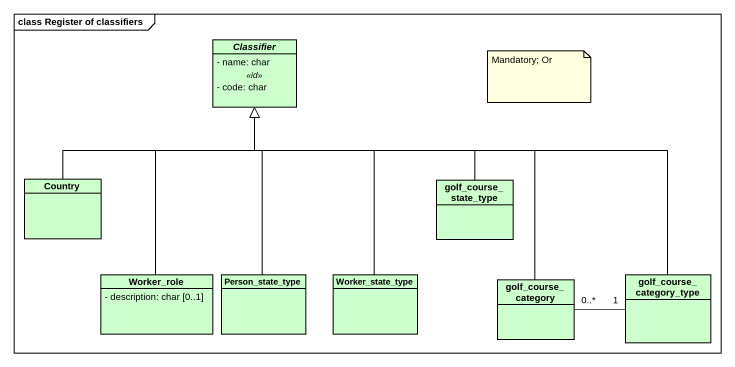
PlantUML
@startuml
mainframe class Register of classifiers
hide circle
hide empty members
skinparam classAttributeIconSize 0
abstract class Classifier #CCFFCC {
  - name: char
  .. <<id>> ..
  - code: char
}
class Country #CCFFCC
class golf_course_state_type #CCFFCC
class Worker_role #CCFFCC {
  - description: char [0..1]
}
class Person_state_type #CCFFCC
class Worker_state_type #CCFFCC
class golf_course_category #CCFFCC
class golf_course_category_type #CCFFCC
Country -up-|> Classifier
golf_course_state_type -up-|> Classifier
Worker_role -up-|> Classifier
Person_state_type -up-|> Classifier
Worker_state_type -up-|> Classifier
golf_course_category -up-|> Classifier
golf_course_category_type -left-|> Classifier
golf_course_category_type "1" -left- "0..*" golf_course_category
note as N1
  Mandatory; Or
end note
@enduml
